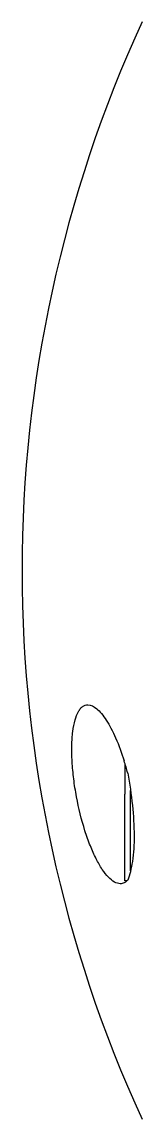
# Model space of a CAD drawing. Header units: millimetres. Extents: x 0 to 594, y 0 to 420.
# Drawn here: x 295.19 to 297.27, y 119.05 to 138.05 of the extents above; entities that cross this region are included whole.
import ezdxf

# ---------------------------------------------------------------- set-up
doc = ezdxf.new("R2010")
doc.units = ezdxf.units.MM
doc.header["$LTSCALE"] = 32.67
doc.layers.get('0').update_dxf_attribs({"linetype": 'CONTINUOUS'})
doc.layers.add('AXIS', color=7, linetype='CONTINUOUS')

msp = doc.modelspace()

# ---------------------------------------------------------------- linework, layer by layer
at = {"color": 7, "linetype": 'CONTINUOUS'}
for p, q in [((296.969, 125.207), (296.969, 124.961)), ((296.969, 124.961), (296.969, 124.672)), ((296.969, 124.095), (296.969, 124.672)), ((297.069, 123.348), (297.069, 124.735)), ((296.969, 123.172), (296.969, 124.095)), ((297, 123.172), (296.969, 123.172))]:
    msp.add_line(p, q, dxfattribs=at)
at = {"layer": 'AXIS', "color": 7, "linetype": 'CONTINUOUS'}
for centre, radius, start, end in [((317.981, 128.547), 22.788, 155.3622, 204.6378), ((292.421, 123.832), 4.754, 14.712, 17.3425), ((296.87, 123.312), 0.196, 303.961, 308.6815)]:
    msp.add_arc(centre, radius, start, end, dxfattribs=at)
for points, knots in [([(296.892, 123.122), (296.857, 123.122), (296.779, 123.149), (296.675, 123.24), (296.57, 123.378), (296.466, 123.562), (296.367, 123.786), (296.242, 124.142), (296.147, 124.531), (296.084, 124.934), (296.057, 125.23), (296.05, 125.505), (296.065, 125.747), (296.101, 125.945), (296.149, 126.079), (296.199, 126.155), (296.238, 126.193), (296.282, 126.217), (296.314, 126.222), (296.329, 126.222)], [0, 0, 0, 0, 0.029865, 0.068679, 0.118624, 0.17973, 0.251029, 0.330898, 0.50698, 0.597343, 0.684597, 0.765148, 0.835793, 0.894207, 0.939443, 0.957462, 0.97296, 0.986757, 1, 1, 1, 1]), ([(296.329, 126.222), (296.385, 126.222), (296.476, 126.169), (296.572, 126.067), (296.655, 125.952), (296.736, 125.81), (296.847, 125.577), (296.917, 125.385), (296.959, 125.249)], [0, 0, 0, 0, 0.14023, 0.237459, 0.354626, 0.491214, 0.645781, 1, 1, 1, 1]), ([(297.019, 125.039), (297.054, 124.854), (297.107, 124.493), (297.13, 124.128), (297.13, 123.952)], [0, 0, 0, 0, 0.517284, 1, 1, 1, 1]), ([(297.13, 123.952), (297.13, 123.804), (297.119, 123.594), (297.071, 123.338), (297.038, 123.231), (297.019, 123.184)], [0, 0, 0, 0, 0.571347, 0.804602, 1, 1, 1, 1]), ([(296.979, 123.15), (296.973, 123.145), (296.946, 123.129), (296.915, 123.122), (296.892, 123.122)], [0, 0, 0, 0, 0.260547, 1, 1, 1, 1])]:
    msp.add_open_spline(points, degree=3, knots=knots, dxfattribs=at)
msp.add_open_spline([(297.019, 123.184), (297.011, 123.175), (297.002, 123.167), (296.992, 123.159)], degree=3, dxfattribs=at)

doc.saveas('drawing.dxf')
